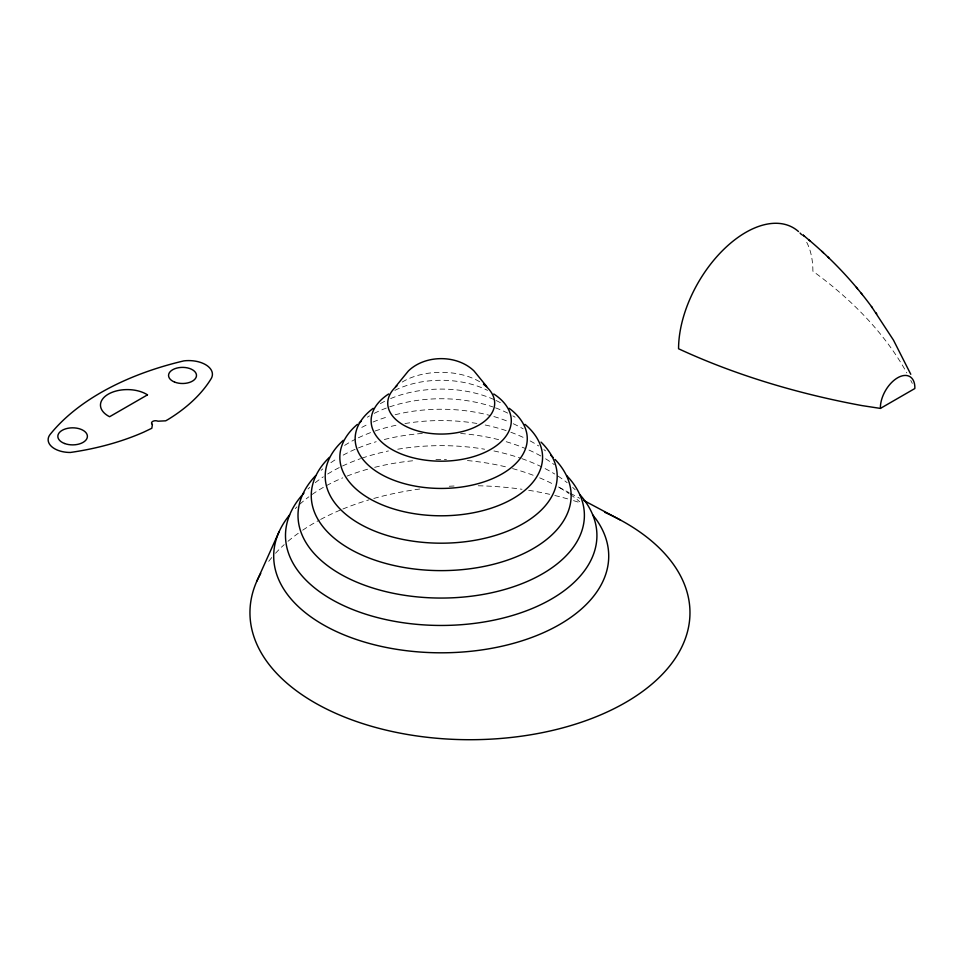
<?xml version="1.0" encoding="UTF-8"?>
<svg xmlns="http://www.w3.org/2000/svg" width="963" height="963" viewBox="0 0 963 963"><rect width="100%" height="100%" fill="white"/><g stroke="black" fill="none" stroke-linecap="round" stroke-linejoin="round"><path stroke-width="0.72" stroke-dasharray="4.82 3.61" d="M558.516 487.001L569.073 492.635M570.397 493.333L579.642 498.268M910.781 380.445L912.31 383.394M806.717 242.303A94.976 54.843 -60 0 1 812.892 271.205A552.533 325.205 -1 0 1 906.809 372.874M394.854 390.388A70.082 40.458 0 0 1 487.555 390.388M402.221 382.058A53.483 30.876 0 0 1 480.188 382.058M268.737 561.333A220.009 127.02 0 0 1 272.385 556.819M275.526 553.268A220.009 127.02 0 0 1 284.205 544.637M287.997 541.302A220.009 127.02 0 0 1 298.265 533.285M302.671 530.204A220.009 127.02 0 0 1 319.355 520.104M320.619 519.43A220.009 127.02 0 0 1 340.649 509.933M342.888 509.006A220.009 127.02 0 0 1 368.853 499.881M373.788 498.461A220.009 127.02 0 0 1 421.963 488.735M449.252 486.243A220.009 127.02 0 0 1 456.149 485.93M478.25 485.773A220.009 127.02 0 0 1 521.994 489.276M528.675 490.287A220.009 127.02 0 0 1 549.668 494.308M554.796 495.5A220.009 127.02 0 0 1 569.843 499.52M573.515 500.628A220.009 127.02 0 0 1 580.761 502.963M295.268 508.608A167.514 96.709 0 0 1 297.013 506.863M299.77 504.263A167.514 96.709 0 0 1 308.846 496.812M312.132 494.44A167.514 96.709 0 0 1 325.265 486.291M326.529 485.593A167.514 96.709 0 0 1 342.744 477.853M347.041 476.095A167.514 96.709 0 0 1 369.876 468.584M374.679 467.332A167.514 96.709 0 0 1 414.993 460.567M435.938 459.423A167.514 96.709 0 0 1 446.459 459.423M467.404 460.567A167.514 96.709 0 0 1 507.73 467.332M512.521 468.584A167.514 96.709 0 0 1 534.272 475.674M539.665 477.853A167.514 96.709 0 0 1 551.98 483.546M559.647 487.699A167.514 96.709 0 0 1 569.145 493.67M570.277 494.44A167.514 96.709 0 0 1 579.75 501.735M321.112 470.353A143.198 82.674 0 0 1 322.774 468.909M330.875 462.685A143.198 82.674 0 0 1 336.821 458.785M343.177 455.114A143.198 82.674 0 0 1 376.196 441.716M384.333 439.513A143.198 82.674 0 0 1 423.251 433.362M460.639 433.47A143.198 82.674 0 0 1 502.168 440.585M506.213 441.716A143.198 82.674 0 0 1 525.365 448.505M528.964 450.058A143.198 82.674 0 0 1 542.458 456.919M545.588 458.785A143.198 82.674 0 0 1 554.351 464.708M308.004 488.987A155.717 89.908 0 0 1 309.725 487.386M315.226 482.716A155.717 89.908 0 0 1 323.327 476.805M327.685 474.013A155.717 89.908 0 0 1 360.535 458.653M361.932 458.171A155.717 89.908 0 0 1 388.45 450.961M397.755 449.215A155.717 89.908 0 0 1 484.642 449.215M493.947 450.961A155.717 89.908 0 0 1 520.465 458.171M521.874 458.653A155.717 89.908 0 0 1 554.712 474.013M558.01 476.095A155.717 89.908 0 0 1 567.183 482.716M572.684 487.386A155.717 89.908 0 0 1 575.236 489.794M344.634 445.4A129.945 75.03 0 0 1 355.263 439.321M358.368 437.792A129.945 75.03 0 0 1 371.574 432.255M375.052 431.015A129.945 75.03 0 0 1 397.189 425.008M404.954 423.551A129.945 75.03 0 0 1 477.455 423.551M485.22 425.008A129.945 75.03 0 0 1 507.357 431.015M510.835 432.255A129.945 75.03 0 0 1 524.041 437.792M530.156 440.91A129.945 75.03 0 0 1 538.678 445.977M543.878 449.613A129.945 75.03 0 0 1 545.527 450.865M380.361 403.641A86.056 49.679 0 0 1 386.356 400.488M390.629 398.574A86.056 49.679 0 0 1 493.947 399.513M496.053 400.488A86.056 49.679 0 0 1 502.048 403.641M367.312 417.208A101.368 58.526 0 0 1 369.527 415.884M374.174 413.368A101.368 58.526 0 0 1 386.885 407.855M389.606 406.892A101.368 58.526 0 0 1 492.803 406.892M495.512 407.855A101.368 58.526 0 0 1 508.235 413.368M512.882 415.884A101.368 58.526 0 0 1 515.097 417.208M361.799 427.403A116.005 66.977 0 0 1 369.154 423.732M373.018 422.035A116.005 66.977 0 0 1 388.534 416.546M395.131 414.752A116.005 66.977 0 0 1 490.588 415.619M493.863 416.546A116.005 66.977 0 0 1 509.391 422.035M513.255 423.732A116.005 66.977 0 0 1 523.222 428.86"/><path stroke-width="1.44" d="M256.868 581.11L278.957 532.033M395.444 386.825L408.408 370.936C425.369 354.54 457.04 354.54 474.001 370.936L486.965 386.825M880.411 408.408L914.85 388.522A24.376 14.072 -60 0 0 897.624 377.785A24.376 14.072 -60 0 0 880.411 408.408L862.126 405.616A552.533 312.674 1 0 1 678.566 348.762A94.976 54.843 -60 0 1 723.719 249.417A94.976 54.843 -60 0 1 798.471 231.517M583.602 500.387L620.569 520.104M872.406 307.835C852.568 280.606 829.023 256.122 802.853 234.936L804.502 236.308M808.8 239.859L810.425 241.219M821.957 251.403L823.461 252.824M827.554 256.676L829.023 258.072M856.36 287.335L857.503 288.731M861.187 293.209L862.282 294.558M871.455 306.511L893.447 340.083L910.769 374.282M875.849 312.638L876.763 313.89M800.06 233.034A94.976 54.843 -60 0 1 801.565 234.659M493.778 393.975A70.082 40.458 0 0 1 489.71 449.938A70.082 40.458 0 0 1 392.699 449.938A70.082 40.458 0 0 1 388.631 393.975M487.23 387.475A53.483 30.876 0 0 1 474.855 427.187A53.483 30.876 0 0 1 405.002 425.911A53.483 30.876 0 0 1 396.973 385.838M483.462 384.261A53.483 30.876 0 0 1 486.351 386.644M604.8 512.328A220.009 127.02 0 0 1 658.15 678.494A220.009 127.02 0 0 1 378.375 728.184A220.009 127.02 0 0 1 260.72 573.442M594.941 517.685A167.514 96.709 0 0 1 438.574 652.794A167.514 96.709 0 0 1 289.634 514.916M592.775 514.916A167.514 96.709 0 0 1 594.231 516.758M555.073 459.447A129.945 75.03 0 0 1 439.164 570.614A129.945 75.03 0 0 1 329.346 457.401M550.92 455.391A129.945 75.03 0 0 1 553.051 457.401M541.05 442.125A116.005 66.977 0 0 1 515.145 527.82A116.005 66.977 0 0 1 364.496 526.46A116.005 66.977 0 0 1 343.261 440.332M568.784 477.853A143.198 82.674 0 0 1 438.959 598.047A143.198 82.674 0 0 1 315.72 475.553M566.689 475.553A143.198 82.674 0 0 1 568.098 477.082M579.955 494.741A155.717 89.908 0 0 1 442.017 625.456A155.717 89.908 0 0 1 301.72 495.584M302.454 494.741A155.717 89.908 0 0 1 303.971 493.068M509.198 408.312A86.056 49.679 0 0 1 499.448 475.337A86.056 49.679 0 0 1 382.961 475.337A86.056 49.679 0 0 1 373.211 408.312M525.04 424.37A101.368 58.526 0 0 1 508.235 501.169A101.368 58.526 0 0 1 374.174 501.169A101.368 58.526 0 0 1 357.369 424.37M359.199 422.865A101.368 58.526 0 0 1 361.113 421.397M152.383 424.418L151.841 428.258L143.764 432.122A200.436 115.716 0 0 1 70.335 452.466A22.077 12.748 0 0 1 50.208 434.337A252.174 145.594 0 0 1 183.909 360.872A23.714 13.699 0 0 1 206.913 365.507A23.714 13.699 0 0 1 210.716 379.386A200.436 115.716 0 0 1 168.104 419.459L165.708 420.819L157.932 421.204A3.96 2.287 0 0 0 152.72 421.397A3.96 2.287 0 0 0 152.383 424.418M147.483 394.866L109.601 416.726A26.844 15.492 0 0 1 108.325 394.132A26.844 15.492 0 0 1 147.483 394.866M174.556 382.058A13.951 8.053 0 0 0 196.44 376.124A13.951 8.053 0 0 0 176.602 368.143A13.951 8.053 0 0 0 174.556 382.058M64.581 443.51A14.77 8.523 0 0 0 87.38 436.805A14.77 8.523 0 0 0 65.929 428.752A14.77 8.523 0 0 0 64.581 443.51"/></g></svg>
